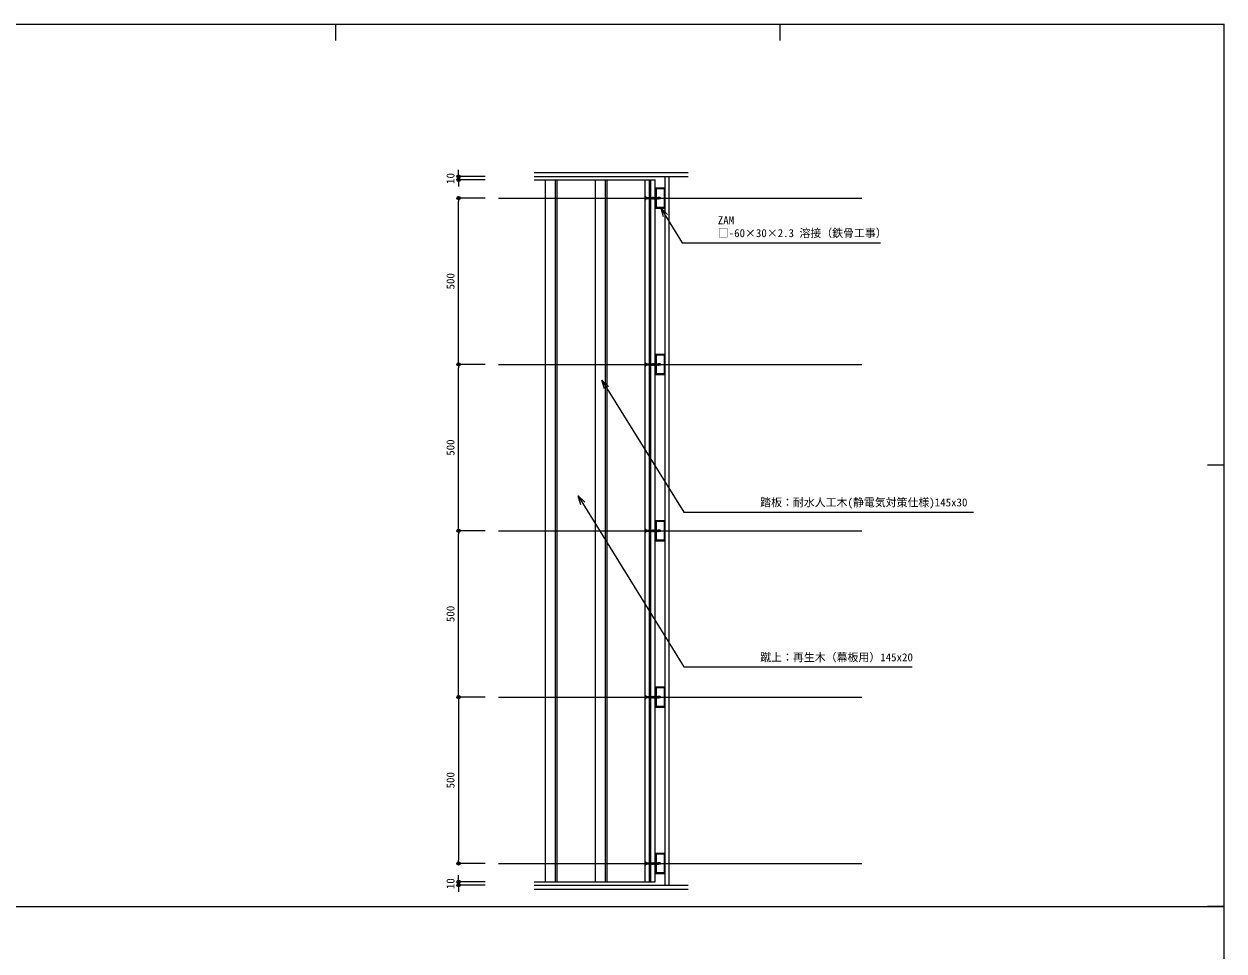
# Model space of a CAD drawing. Units: millimetres on the paper. Extents: x -401 to 401, y -279 to 279.
# Drawn here: x 39.9 to 400.7, y 0 to 278.7 of the extents above; entities that cross this region are included whole.
import ezdxf
from ezdxf.enums import TextEntityAlignment as Align

# ---------------------------------------------------------------- set-up
doc = ezdxf.new("R2010")
doc.units = ezdxf.units.MM
doc.linetypes.add('DASHED1', pattern=[1.8, 1.2, -0.6])
for name, color, linetype, lineweight in [('0-0_A-C01-補助線(非印刷)', 4, 'Continuous', 9), ('0-2_0-A12-寸法_目地', 5, 'Continuous', 9), ('0-3_0', 7, 'Continuous', 9), ('0-4_0-A08-芯_他', 4, 'Continuous', 9), ('0-5_A-E02-仕上中線', 6, 'Continuous', 9), ('0-6_A-E01-仕上太線', 4, 'Continuous', 9), ('0-7_A-B03-文字_書込_小', 7, 'Continuous', 9), ('0-8_A-C06-見え掛り_中線', 6, 'Continuous', 9), ('0-9_A-C05-見え掛り_細線', 1, 'Continuous', 9), ('0-A_A-D09-金物_鋼材', 1, 'DASHED1', 9), ('0-F_0-A01-枠A', 4, 'Continuous', 9)]:
    doc.layers.add(name, color=color, linetype=linetype, lineweight=lineweight)
doc.styles.add('ＭＳ ゴシック', font='')
doc.styles.get('ＭＳ ゴシック').set_extended_font_data('MS Gothic')

# ---------------------------------------------------------------- blocks, each defined once
blk = doc.blocks.new('_Dot')
at = {"layer": '0-3_0'}
blk.add_line((-0.5, 0), (-1, 0), dxfattribs=at)
for radius in [0.5, 0.25]:
    blk.add_circle((0, 0), radius, dxfattribs=at)
blk = doc.blocks.new('A$C74522BEF')
at = {"layer": '0-3_0', "linetype": 'DASHED1'}
for p, q in [((-1.85, -3.3), (-5.652, 0)), ((5.652, 0), (-5.652, 0)), ((1.85, -3.3), (5.652, 0)), ((4.5, -1), (-4.5, -1)), ((-1.844, -19.921), (-2.394, -20.239)), ((2.406, -20.944), (-2.394, -20.239)), ((-2.394, -20.239), (-1.844, -20.556)), ((-1.844, -21.333), (-2.394, -21.65)), ((-2.394, -21.65), (-1.844, -21.967)), ((2.406, -22.355), (-2.394, -21.65)), ((2.406, -23.767), (-2.394, -23.061)), ((-1.844, -24.154), (-2.393, -24.472)), ((-2.393, -24.472), (-1.843, -24.79)), ((2.407, -25.178), (-2.393, -24.472)), ((-1.843, -25.565), (-2.393, -25.883)), ((2.407, -26.589), (-2.393, -25.883)), ((-2.393, -25.883), (-1.843, -26.2)), ((-1.843, -26.976), (-2.393, -27.294)), ((2.407, -28), (-2.393, -27.294)), ((-2.393, -27.294), (-1.842, -27.611)), ((-1.842, -28.388), (-2.392, -28.705)), ((2.407, -29.411), (-2.392, -28.705)), ((-2.392, -28.705), (-1.842, -29.023)), ((-1.842, -29.799), (-2.392, -30.116)), ((2.408, -30.821), (-2.392, -30.116)), ((-2.392, -30.116), (-1.842, -30.433)), ((-1.842, -31.21), (-2.392, -31.527)), ((2.408, -32.233), (-2.392, -31.527)), ((-2.392, -31.527), (-1.842, -31.845)), ((-1.842, -32.621), (-2.392, -32.938)), ((-2.392, -32.938), (-1.841, -33.256)), ((2.408, -33.644), (-2.392, -32.938)), ((-1.841, -34.032), (-2.391, -34.349)), ((2.409, -35.055), (-2.391, -34.349)), ((-2.391, -34.349), (-1.841, -34.667)), ((-1.841, -35.443), (-2.391, -35.76)), ((2.409, -36.466), (-2.391, -35.76)), ((-2.391, -35.76), (-1.841, -36.078)), ((1.85, -3.3), (-1.85, -3.3)), ((-1.846, -19.921), (-1.846, -3.3)), ((-1.844, -19.921), (1.856, -20.627)), ((-1.844, -20.556), (1.856, -21.262)), ((-1.844, -21.333), (-1.844, -20.556)), ((-1.844, -21.333), (1.856, -22.038)), ((-1.844, -21.967), (1.856, -22.673)), ((-1.844, -22.743), (-1.844, -21.967)), ((-1.844, -22.743), (1.856, -23.449)), ((-1.844, -24.154), (-1.844, -23.378)), ((-1.844, -23.378), (1.856, -24.084)), ((-1.844, -24.154), (1.856, -24.86)), ((-1.843, -24.79), (1.856, -25.495)), ((-1.843, -25.565), (-1.843, -24.79)), ((-1.843, -25.565), (1.857, -26.271)), ((-1.843, -26.976), (-1.843, -26.2)), ((-1.843, -26.2), (1.857, -26.906)), ((-1.843, -26.976), (1.857, -27.682)), ((-1.842, -28.388), (-1.842, -27.611)), ((-1.842, -27.611), (1.857, -28.317)), ((-1.842, -28.388), (1.858, -29.093)), ((-1.842, -29.023), (1.858, -29.728)), ((-1.842, -29.799), (-1.842, -29.023)), ((-1.842, -29.799), (1.858, -30.504)), ((-1.842, -31.21), (-1.842, -30.433)), ((-1.842, -30.433), (1.858, -31.139)), ((-1.842, -31.21), (1.858, -31.915)), ((-1.842, -32.621), (-1.842, -31.845)), ((-1.842, -31.845), (1.858, -32.55)), ((-1.842, -32.621), (1.858, -33.326)), ((-1.841, -33.256), (1.858, -33.961)), ((-1.841, -34.032), (-1.841, -33.256)), ((-1.841, -34.032), (1.859, -34.737)), ((-1.841, -34.667), (1.859, -35.372)), ((-1.841, -35.443), (-1.841, -34.667)), ((-1.841, -35.443), (1.859, -36.148)), ((1.854, -3.3), (1.854, -20.626)), ((2.406, -20.944), (1.856, -20.627)), ((2.406, -20.944), (1.856, -21.262)), ((1.856, -21.262), (1.856, -22.038)), ((2.406, -22.355), (1.856, -22.038)), ((2.406, -22.355), (1.856, -22.673)), ((1.856, -22.673), (1.856, -23.449)), ((2.406, -23.767), (1.856, -23.449)), ((2.406, -23.767), (1.856, -24.084)), ((1.856, -24.084), (1.856, -24.86)), ((2.407, -25.178), (1.856, -24.86)), ((2.407, -25.178), (1.856, -25.495)), ((1.856, -25.495), (1.856, -26.271)), ((2.407, -26.589), (1.857, -26.271)), ((2.407, -26.589), (1.857, -26.906)), ((1.857, -26.906), (1.857, -27.682)), ((2.407, -28), (1.857, -27.682)), ((2.407, -28), (1.857, -28.317)), ((1.857, -28.317), (1.857, -29.093)), ((2.407, -29.411), (1.858, -29.093)), ((2.407, -29.411), (1.858, -29.728)), ((1.858, -29.728), (1.858, -30.504)), ((2.408, -30.821), (1.858, -30.504)), ((2.408, -30.821), (1.858, -31.139)), ((1.858, -31.139), (1.858, -31.915)), ((2.408, -32.233), (1.858, -31.915)), ((2.408, -32.233), (1.858, -32.55)), ((1.858, -32.55), (1.858, -33.326)), ((2.408, -33.644), (1.858, -33.326)), ((2.408, -33.644), (1.858, -33.961)), ((1.858, -33.961), (1.858, -34.737)), ((2.409, -35.055), (1.859, -34.737)), ((2.409, -35.055), (1.859, -35.372)), ((1.859, -35.372), (1.859, -36.148)), ((-1.841, -36.854), (-2.39, -37.172)), ((-2.39, -37.172), (-1.84, -37.489)), ((2.409, -37.877), (-2.39, -37.172)), ((-1.84, -38.265), (-2.39, -38.582)), ((-2.39, -38.582), (-1.84, -38.9)), ((2.409, -39.288), (-2.39, -38.582)), ((-1.84, -39.676), (-2.39, -39.993)), ((2.41, -40.699), (-2.39, -39.993)), ((-2.39, -39.993), (-1.84, -40.311)), ((-1.841, -36.854), (-1.841, -36.078)), ((-1.841, -36.078), (1.859, -36.783)), ((-1.841, -36.854), (1.859, -37.559)), ((-1.84, -37.489), (1.859, -38.194)), ((-1.84, -38.265), (-1.84, -37.489)), ((-1.84, -38.265), (1.86, -38.97)), ((-1.84, -38.9), (1.86, -39.606)), ((-1.84, -39.676), (-1.84, -38.9)), ((-1.84, -39.676), (1.86, -40.382)), ((-1.84, -40.311), (1.86, -41.016)), ((-1.84, -41), (-1.84, -40.311)), ((-1.84, -44.938), (-1.84, -41)), ((1.86, -41), (-1.84, -41)), ((0, -46), (-1.84, -41)), ((-1.84, -44.938), (0, -46)), ((0, -46), (0.388, -43.888)), ((1.86, -44.926), (0, -46)), ((2.409, -36.466), (1.859, -36.148)), ((2.409, -36.466), (1.859, -36.783)), ((1.859, -36.783), (1.859, -37.559)), ((2.409, -37.877), (1.859, -37.559)), ((2.409, -37.877), (1.859, -38.194)), ((1.859, -38.194), (1.859, -38.97)), ((2.409, -39.288), (1.86, -38.97)), ((2.409, -39.288), (1.86, -39.606)), ((1.86, -41), (1.86, -39.606)), ((2.41, -40.699), (1.86, -40.382)), ((2.41, -40.699), (1.86, -41.016)), ((1.86, -44.926), (1.86, -41))]:
    blk.add_line(p, q, dxfattribs=at)
blk.add_lwpolyline([(-1.844, -22.743), (-2.394, -23.061), (-1.844, -23.378)], dxfattribs=at)
for centre, radius, start, end in [((-2.83, -44.067), 3.223, 3.19049, 72.11377), ((0, -46), 2.148, 30.0074, 79.57974)]:
    blk.add_arc(centre, radius, start, end, dxfattribs=at)
blk = doc.blocks.new('A$C0C6A7177')
at = {"layer": '0-5_A-E02-仕上中線'}
for points in [[(0, -60), (30, -60), (30, 0), (0, 0)], [(2.4, -57.6), (27.6, -57.6), (27.6, -2.4), (2.4, -2.4)]]:
    blk.add_lwpolyline(points, close=True, dxfattribs=at)
blk = doc.blocks.new('_Open30')
at = {"layer": '0-3_0'}
blk.add_line((0, 0), (-1, 0), dxfattribs=at)
blk.add_lwpolyline([(-1, 0.2679), (0, 0), (-1, -0.2679)], dxfattribs=at)

msp = doc.modelspace()

# ---------------------------------------------------------------- linework, layer by layer
at = {"layer": '0-0_A-C01-補助線(非印刷)'}
for p, q in [((133.556, 278.667), (133.556, 273.667)), ((267.111, 278.667), (267.111, 273.667)), ((400.667, 146), (395.667, 146)), ((-400.667, 13.333), (400.667, 13.333)), ((400.667, 13.333), (395.667, 13.333))]:
    msp.add_line(p, q, dxfattribs=at)
at = {"layer": '0-2_0-A12-寸法_目地'}
for p, q in [((170.591, 233.816), (170.591, 234.816)), ((178.6, 232.816), (170.591, 232.816)), ((170.591, 232.816), (170.591, 231.816)), ((178.6, 231.816), (170.591, 231.816)), ((170.591, 230.816), (170.591, 229.816)), ((178.6, 226.316), (170.591, 226.316)), ((170.591, 177.316), (170.591, 225.316)), ((178.6, 176.316), (170.591, 176.316)), ((178.6, 176.316), (170.591, 176.316)), ((170.591, 127.316), (170.591, 175.316)), ((178.6, 126.316), (170.591, 126.316)), ((178.6, 126.316), (170.591, 126.316)), ((170.591, 77.316), (170.591, 125.316)), ((178.6, 76.316), (170.591, 76.316)), ((178.6, 76.316), (170.591, 76.316)), ((170.591, 75.316), (170.591, 27.316)), ((178.6, 26.316), (170.591, 26.316)), ((170.591, 21.816), (170.591, 22.816)), ((178.6, 20.816), (170.591, 20.816)), ((170.591, 19.816), (170.591, 20.816)), ((178.6, 19.816), (170.591, 19.816)), ((170.591, 18.816), (170.591, 17.816))]:
    msp.add_line(p, q, dxfattribs=at)
at = {"layer": '0-4_0-A08-芯_他'}
for p, q in [((182.6, 226.316), (291.778, 226.316)), ((182.6, 176.316), (291.778, 176.316)), ((182.6, 126.316), (291.778, 126.316)), ((182.6, 76.316), (291.778, 76.316)), ((182.6, 26.316), (291.778, 26.316))]:
    msp.add_line(p, q, dxfattribs=at)
at = {"layer": '0-5_A-E02-仕上中線'}
for p, q in [((193.31, 234.016), (239.593, 234.016)), ((193.31, 232.816), (239.593, 232.816)), ((232.708, 19.816), (232.708, 232.816)), ((233.908, 19.816), (233.908, 232.816)), ((193.31, 19.816), (239.593, 19.816)), ((193.31, 18.616), (239.593, 18.616))]:
    msp.add_line(p, q, dxfattribs=at)
at = {"layer": '0-6_A-E01-仕上太線'}
for p, q in [((226.708, 20.816), (226.708, 231.816)), ((226.708, 231.816), (229.708, 231.816)), ((229.708, 20.816), (229.708, 231.816)), ((226.708, 20.816), (229.708, 20.816))]:
    msp.add_line(p, q, dxfattribs=at)
at = {"layer": '0-7_A-B03-文字_書込_小'}
for points in [[(232.814, 221.025), (237.744, 212.906), (297.448, 212.906)], [(215.075, 169.325), (238.244, 131.946), (325.321, 131.946)], [(207.921, 134.537), (238.244, 85.388), (306.921, 85.388)]]:
    msp.add_lwpolyline(points, dxfattribs=at)
at = {"layer": '0-8_A-C06-見え掛り_中線'}
for p, q in [((196.708, 20.816), (196.708, 231.816)), ((199.708, 20.816), (199.708, 231.816)), ((211.708, 20.816), (211.708, 231.816)), ((214.708, 20.816), (214.708, 231.816))]:
    msp.add_line(p, q, dxfattribs=at)
at = {"layer": '0-9_A-C05-見え掛り_細線'}
for p, q in [((193.31, 231.816), (196.708, 231.816)), ((196.708, 231.816), (211.708, 231.816)), ((200.208, 20.816), (200.208, 231.816)), ((211.708, 231.816), (226.708, 231.816)), ((215.208, 20.816), (215.208, 231.816)), ((228.008, 20.816), (228.008, 231.816)), ((228.408, 20.816), (228.408, 231.816)), ((193.31, 20.816), (196.708, 20.816)), ((196.708, 20.816), (211.708, 20.816)), ((211.708, 20.816), (226.708, 20.816))]:
    msp.add_line(p, q, dxfattribs=at)
at = {"layer": '0-F_0-A01-枠A'}
for p in [(-400.667, 278.667), (400.667, -278.667)]:
    msp.add_line(p, (400.667, 278.667), dxfattribs=at)

# ---------------------------------------------------------------- block references
at = {"layer": '0-2_0-A12-寸法_目地'}
for p, rotation in [((170.591, 232.816), 270), ((170.591, 231.816), 90), ((170.591, 226.316), 90), ((170.591, 176.316), 270), ((170.591, 176.316), 90), ((170.591, 126.316), 270), ((170.591, 126.316), 90), ((170.591, 76.316), 270), ((170.591, 76.316), 90), ((170.591, 26.316), 270), ((170.591, 20.816), 270), ((170.591, 19.816), 90)]:
    msp.add_blockref('_Dot', p, dxfattribs=dict(at, rotation=rotation))
at = {"layer": '0-5_A-E02-仕上中線', "xscale": 0.1, "yscale": 0.1}
for p in [(229.708, 229.316), (229.708, 179.316), (229.708, 129.316), (229.708, 79.316), (229.708, 29.316)]:
    msp.add_blockref('A$C0C6A7177', p, dxfattribs=at)
at = {"layer": '0-7_A-B03-文字_書込_小', "xscale": 2.666667, "yscale": 2.666667}
for p, rotation in [((231.43, 223.304), 121.26711), ((213.671, 171.591), 121.79211), ((206.521, 136.806), 121.67242)]:
    msp.add_blockref('_Open30', p, dxfattribs=dict(at, rotation=rotation))
at = {"layer": '0-A_A-D09-金物_鋼材', "xscale": 0.1, "yscale": 0.1, "rotation": 90}
for p in [(226.708, 226.316), (226.708, 176.316), (226.708, 126.316), (226.708, 76.316), (226.708, 26.316)]:
    msp.add_blockref('A$C74522BEF', p, dxfattribs=at)

# ---------------------------------------------------------------- texts
at = {"layer": '0-2_0-A12-寸法_目地', "style": 'ＭＳ ゴシック'}
for s, p in [('10', (170.054, 230.595)), ('500', (170.054, 198.871)), ('500', (170.054, 148.871)), ('500', (170.054, 98.871)), ('500', (170.054, 48.871)), ('10', (170.054, 18.595))]:
    msp.add_text(s, height=2.405, rotation=90, dxfattribs=at).set_placement(p, align=Align.BOTTOM_LEFT)
at = {"layer": '0-7_A-B03-文字_書込_小', "style": 'ＭＳ ゴシック'}
for s, p in [('ZAM', (248.49, 217.76)), ('□-60×30×2.3 溶接（鉄骨工事）', (248.49, 213.882)), ('踏板：耐水人工木(静電気対策仕様)145x30', (261.245, 132.923)), ('蹴上：再生木（幕板用）145x20', (261.245, 86.364))]:
    msp.add_text(s, height=2.405, dxfattribs=at).set_placement(p, align=Align.BOTTOM_LEFT)

doc.saveas('drawing.dxf')
